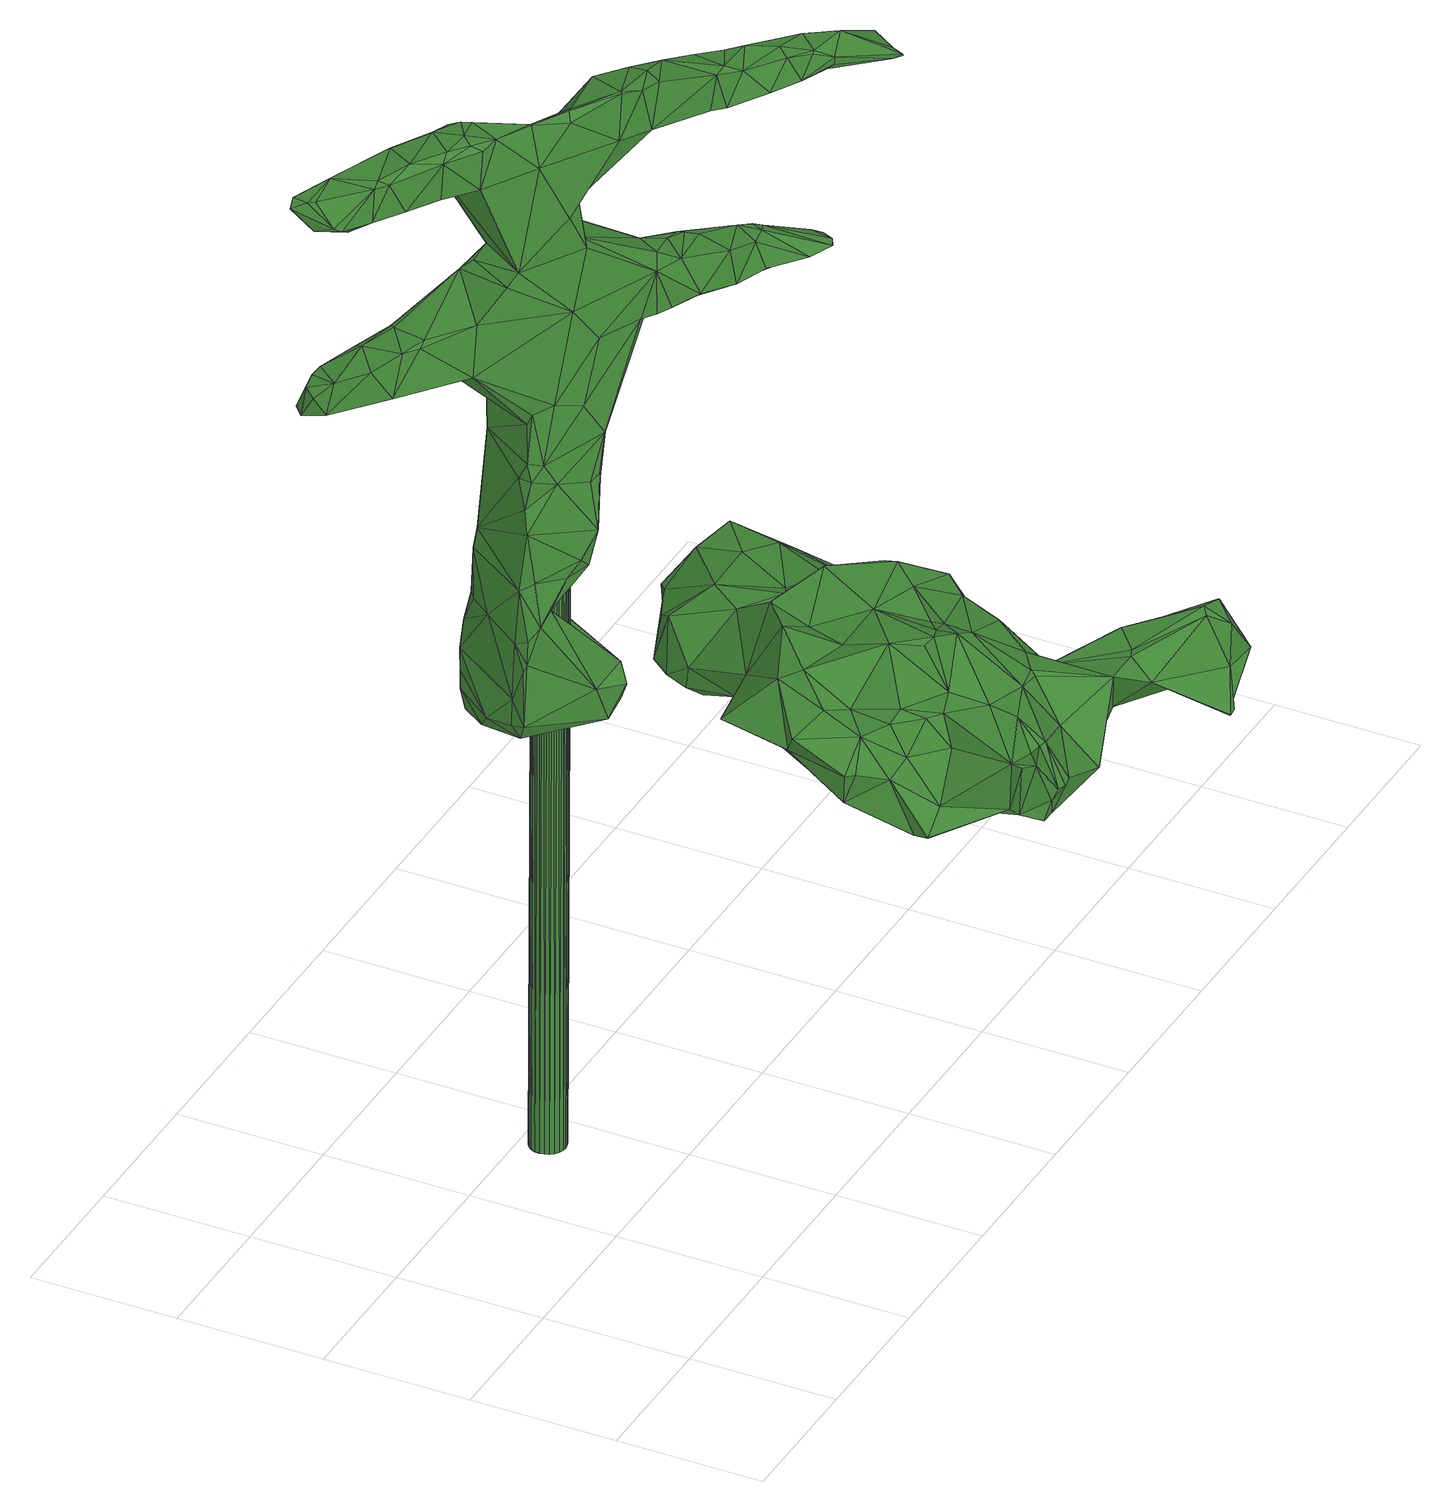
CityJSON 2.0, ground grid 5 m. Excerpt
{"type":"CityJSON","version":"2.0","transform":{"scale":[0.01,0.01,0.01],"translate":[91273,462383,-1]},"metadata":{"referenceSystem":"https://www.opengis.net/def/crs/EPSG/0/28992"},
"CityObjects":{
"tree1":{"type":"SolitaryVegetationObject","attributes":{"gtid":24,"crown_width_m":8.72,"crown_median_z":31.21,"trunk_H_m":31.46,"trunk_DBH_m":1.21,"trunk_radius_m":0.606,"trunk_base_height_m":-0.25,"original_gtid":"24"},"geometry":[{"type":"Solid","lod":"3","boundaries":[[[[0,1,2]],[[3,4,5]],[[6,7,8]],[[9,10,11]],[[12,9,11]],[[13,14,15]],[[16,17,18]],[[17,6,18]],[[19,20,21]],[[22,23,24]],[[25,26,27]],[[28,29,30]],[[31,32,33]],[[34,35,36]],[[37,34,36]],[[38,39,40]],[[41,42,43]],[[44,45,46]],[[21,47,19]],[[48,49,50]],[[51,52,53]],[[54,55,56]],[[57,58,59]],[[60,61,62]],[[56,63,64]],[[65,66,67]],[[41,35,42]],[[68,69,70]],[[26,29,71]],[[13,15,72]],[[73,74,75]],[[74,73,76]],[[2,1,46]],[[77,43,78]],[[77,79,43]],[[80,81,82]],[[83,84,50]],[[30,29,85]],[[86,87,15]],[[88,89,90]],[[79,91,92]],[[93,94,95]],[[96,97,98]],[[99,8,83]],[[100,101,102]],[[103,35,41]],[[98,28,104]],[[34,43,42]],[[105,106,72]],[[107,108,109]],[[110,111,112]],[[113,114,115]],[[116,117,51]],[[118,119,120]],[[121,122,123]],[[121,123,48]],[[124,125,126]],[[126,80,82]],[[127,48,84]],[[57,59,53]],[[33,32,1]],[[128,19,47]],[[129,130,64]],[[131,130,116]],[[132,68,133]],[[134,85,135]],[[136,137,138]],[[18,139,137]],[[111,82,140]],[[141,142,69]],[[143,47,21]],[[144,12,11]],[[140,112,111]],[[8,145,146]],[[147,145,8]],[[15,105,72]],[[148,149,150]],[[63,151,152]],[[101,146,145]],[[153,119,154]],[[85,29,26]],[[155,153,156]],[[126,125,157]],[[8,146,158]],[[159,120,119]],[[160,161,162]],[[163,164,165]],[[166,150,149]],[[167,168,169]],[[67,161,170]],[[171,172,173]],[[92,173,172]],[[82,124,126]],[[79,174,91]],[[125,175,157]],[[176,177,178]],[[0,179,33]],[[168,180,181]],[[86,14,113]],[[113,14,13]],[[182,94,15]],[[183,67,170]],[[94,93,105]],[[50,99,83]],[[93,95,184]],[[185,130,131]],[[64,130,185]],[[48,50,84]],[[100,139,18]],[[15,94,105]],[[129,64,186]],[[147,187,145]],[[188,189,190]],[[171,191,192]],[[161,160,193]],[[151,99,50]],[[151,194,99]],[[8,7,83]],[[25,85,26]],[[195,108,107]],[[166,149,196]],[[81,140,82]],[[109,108,197]],[[51,185,131]],[[198,151,63]],[[199,195,200]],[[16,177,201]],[[190,149,202]],[[109,28,98]],[[21,203,143]],[[92,204,173]],[[173,204,205]],[[174,77,206]],[[52,175,53]],[[182,87,119]],[[182,119,118]],[[207,208,205]],[[162,20,19]],[[209,97,96]],[[90,89,74]],[[196,210,166]],[[211,164,40]],[[92,91,207]],[[94,120,212]],[[94,118,120]],[[174,79,77]],[[92,172,79]],[[212,95,94]],[[213,38,169]],[[207,91,174]],[[214,215,39]],[[216,51,117]],[[51,216,52]],[[37,217,34]],[[154,119,87]],[[74,218,90]],[[146,100,158]],[[39,215,211]],[[183,219,67]],[[158,100,6]],[[17,201,220]],[[188,112,140]],[[83,7,221]],[[51,131,116]],[[151,50,152]],[[222,133,223]],[[135,85,25]],[[224,44,32]],[[197,71,225]],[[226,227,62]],[[73,75,228]],[[226,229,227]],[[24,230,203]],[[70,231,68]],[[130,232,116]],[[229,163,76]],[[23,233,234]],[[22,233,23]],[[235,214,5]],[[236,218,74]],[[237,121,127]],[[149,190,238]],[[149,238,196]],[[71,197,134]],[[69,142,184]],[[182,15,87]],[[196,238,239]],[[87,86,113]],[[160,128,193]],[[213,240,241]],[[55,242,243]],[[188,140,81]],[[244,184,95]],[[188,81,80]],[[234,0,40]],[[87,245,154]],[[93,106,105]],[[212,120,159]],[[210,122,121]],[[176,36,187]],[[23,246,24]],[[12,246,23]],[[208,217,173]],[[226,55,54]],[[64,63,186]],[[152,186,63]],[[84,221,127]],[[241,240,223]],[[9,54,10]],[[203,230,247]],[[203,247,143]],[[248,249,250]],[[108,250,249]],[[251,175,125]],[[199,104,28]],[[174,206,252]],[[12,144,246]],[[61,195,107]],[[227,229,76]],[[23,226,12]],[[23,229,226]],[[76,163,74]],[[96,242,253]],[[169,88,167]],[[167,88,90]],[[147,8,194]],[[99,194,8]],[[136,176,178]],[[136,178,137]],[[198,194,151]],[[147,194,198]],[[239,238,232]],[[104,254,98]],[[168,240,213]],[[181,240,168]],[[133,222,132]],[[102,101,255]],[[27,135,25]],[[67,66,161]],[[161,66,22]],[[234,40,164]],[[168,213,169]],[[248,256,30]],[[248,30,85]],[[128,247,193]],[[241,38,213]],[[241,231,38]],[[39,38,231]],[[217,208,78]],[[40,257,2]],[[40,2,169]],[[26,71,27]],[[27,71,135]],[[135,71,134]],[[188,80,189]],[[185,150,54]],[[134,249,85]],[[235,168,167]],[[235,167,90]],[[249,248,85]],[[30,256,195]],[[171,173,217]],[[72,141,132]],[[52,189,80]],[[177,147,198]],[[193,170,161]],[[90,218,235]],[[236,235,218]],[[40,169,38]],[[258,58,57]],[[217,37,171]],[[29,225,71]],[[110,124,111]],[[19,128,160]],[[111,124,82]],[[259,124,110]],[[70,3,214]],[[40,39,211]],[[79,172,192]],[[179,11,31]],[[65,11,179]],[[260,222,261]],[[14,86,15]],[[224,254,104]],[[262,254,224]],[[96,98,254]],[[241,223,133]],[[243,63,56]],[[109,29,28]],[[124,259,125]],[[30,195,199]],[[198,201,177]],[[30,199,28]],[[43,79,41]],[[138,37,136]],[[36,136,37]],[[46,45,88]],[[88,45,89]],[[44,89,45]],[[127,221,263]],[[130,122,232]],[[46,88,169]],[[104,199,224]],[[264,265,107]],[[2,46,169]],[[78,266,217]],[[34,217,266]],[[195,250,108]],[[256,250,195]],[[207,204,92]],[[62,55,226]],[[263,262,32]],[[263,32,31]],[[176,187,147]],[[267,166,237]],[[173,205,208]],[[100,146,101]],[[207,205,204]],[[48,127,121]],[[248,250,256]],[[95,212,159]],[[67,219,11]],[[181,155,240]],[[66,268,22]],[[19,160,162]],[[235,180,168]],[[31,33,179]],[[144,11,219]],[[180,4,269]],[[177,176,147]],[[37,191,171]],[[181,270,271]],[[165,272,163]],[[206,77,78]],[[21,20,203]],[[70,214,39]],[[39,231,70]],[[24,203,20]],[[273,24,20]],[[34,266,43]],[[78,43,266]],[[183,170,193]],[[249,197,108]],[[134,197,249]],[[5,180,235]],[[257,0,2]],[[40,0,257]],[[129,123,130]],[[100,18,6]],[[137,178,18]],[[224,32,262]],[[138,191,37]],[[36,176,136]],[[143,247,47]],[[47,247,128]],[[70,244,3]],[[214,3,5]],[[274,97,209]],[[103,41,192]],[[79,192,41]],[[267,275,166]],[[54,275,10]],[[150,275,54]],[[243,198,63]],[[220,201,243]],[[201,198,243]],[[132,141,68]],[[69,68,141]],[[206,78,252]],[[208,252,78]],[[211,165,164]],[[211,215,165]],[[259,110,276]],[[259,276,277]],[[267,263,275]],[[62,61,265]],[[107,265,61]],[[193,247,183]],[[183,247,230]],[[197,225,109]],[[29,109,225]],[[239,232,122]],[[122,210,239]],[[216,189,52]],[[267,237,127]],[[58,150,185]],[[196,239,210]],[[179,268,65]],[[83,221,84]],[[35,187,36]],[[219,278,144]],[[264,107,109]],[[258,57,251]],[[180,5,4]],[[265,274,209]],[[264,274,265]],[[11,65,67]],[[192,172,171]],[[251,125,277]],[[259,277,125]],[[53,59,51]],[[51,59,185]],[[58,185,59]],[[180,269,181]],[[113,13,114]],[[24,278,230]],[[246,278,24]],[[144,278,246]],[[230,278,183]],[[11,275,31]],[[10,275,11]],[[190,202,277]],[[166,275,150]],[[181,269,270]],[[227,73,62]],[[263,267,127]],[[126,175,80]],[[52,80,175]],[[68,279,133]],[[133,279,280]],[[31,275,263]],[[70,281,244]],[[70,69,281]],[[122,130,123]],[[35,103,187]],[[7,6,17]],[[278,219,183]],[[258,251,277]],[[202,258,277]],[[16,201,17]],[[152,49,186]],[[50,49,152]],[[186,49,129]],[[158,6,8]],[[177,16,178]],[[251,57,53]],[[155,271,282]],[[18,178,16]],[[22,268,233]],[[221,7,220]],[[166,210,237]],[[153,155,119]],[[181,271,155]],[[76,73,227]],[[262,263,96]],[[263,221,220]],[[68,231,279]],[[119,155,159]],[[222,223,261]],[[118,94,182]],[[115,245,113]],[[244,281,184]],[[184,281,69]],[[161,273,162]],[[22,273,161]],[[234,164,283]],[[234,283,23]],[[23,283,229]],[[174,252,207]],[[207,252,208]],[[163,283,164]],[[229,283,163]],[[179,0,268]],[[0,233,268]],[[199,200,60]],[[209,253,265]],[[96,253,209]],[[199,60,228]],[[75,44,224]],[[75,89,44]],[[75,74,89]],[[200,284,60]],[[60,284,61]],[[200,195,284]],[[61,284,195]],[[157,175,126]],[[265,253,62]],[[75,224,228]],[[224,199,228]],[[24,273,22]],[[7,17,220]],[[64,185,54]],[[64,54,56]],[[238,117,232]],[[238,216,117]],[[232,117,116]],[[54,9,226]],[[226,9,12]],[[258,148,58]],[[202,148,258]],[[149,148,202]],[[235,272,214]],[[236,272,235]],[[162,273,20]],[[163,272,74]],[[74,272,236]],[[215,272,165]],[[215,214,272]],[[263,243,242]],[[263,242,96]],[[233,0,234]],[[210,121,237]],[[184,142,93]],[[133,280,241]],[[155,282,159]],[[96,254,262]],[[87,113,245]],[[141,93,142]],[[243,56,55]],[[261,153,154]],[[156,153,261]],[[261,154,245]],[[141,106,93]],[[156,261,223]],[[148,150,58]],[[220,243,263]],[[49,123,129]],[[48,123,49]],[[231,280,279]],[[241,280,231]],[[62,228,60]],[[62,73,228]],[[138,139,102]],[[137,139,138]],[[46,1,44]],[[32,44,1]],[[53,175,251]],[[282,270,269]],[[95,269,244]],[[159,269,95]],[[282,269,159]],[[66,65,268]],[[244,269,4]],[[3,244,4]],[[282,271,270]],[[55,62,242]],[[253,242,62]],[[112,276,110]],[[112,188,276]],[[192,255,103]],[[191,255,192]],[[187,103,255]],[[145,255,101]],[[187,255,145]],[[191,102,255]],[[191,138,102]],[[141,72,106]],[[260,261,245]],[[115,260,245]],[[115,222,260]],[[155,223,240]],[[156,223,155]],[[102,139,100]],[[188,190,276]],[[277,276,190]],[[33,1,0]],[[216,238,190]],[[34,42,35]],[[98,97,109]],[[274,264,97]],[[109,97,264]],[[216,190,189]],[[72,114,13]],[[132,114,72]],[[222,115,114]],[[222,114,132]],[[285,286,287]],[[285,287,288]],[[288,287,289]],[[288,289,290]],[[287,286,291]],[[287,291,289]],[[289,291,292]],[[289,292,290]],[[291,286,293]],[[291,293,292]],[[292,293,294]],[[292,294,290]],[[293,286,295]],[[293,295,294]],[[294,295,296]],[[294,296,290]],[[295,286,297]],[[295,297,296]],[[296,297,298]],[[296,298,290]],[[297,286,299]],[[297,299,298]],[[298,299,300]],[[298,300,290]],[[299,286,301]],[[299,301,300]],[[300,301,302]],[[300,302,290]],[[301,286,303]],[[301,303,302]],[[302,303,304]],[[302,304,290]],[[303,286,305]],[[303,305,304]],[[304,305,306]],[[304,306,290]],[[305,286,307]],[[305,307,306]],[[306,307,308]],[[306,308,290]],[[307,286,309]],[[307,309,308]],[[308,309,310]],[[308,310,290]],[[309,286,311]],[[309,311,310]],[[310,311,312]],[[310,312,290]],[[311,286,313]],[[311,313,312]],[[312,313,314]],[[312,314,290]],[[313,286,315]],[[313,315,314]],[[314,315,316]],[[314,316,290]],[[315,286,317]],[[315,317,316]],[[316,317,318]],[[316,318,290]],[[317,286,319]],[[317,319,318]],[[318,319,320]],[[318,320,290]],[[319,286,321]],[[319,321,320]],[[320,321,322]],[[320,322,290]],[[321,286,323]],[[321,323,322]],[[322,323,324]],[[322,324,290]],[[323,286,325]],[[323,325,324]],[[324,325,326]],[[324,326,290]],[[325,286,327]],[[325,327,326]],[[326,327,328]],[[326,328,290]],[[327,286,329]],[[327,329,328]],[[328,329,330]],[[328,330,290]],[[329,286,331]],[[329,331,330]],[[330,331,332]],[[330,332,290]],[[331,286,333]],[[331,333,332]],[[332,333,334]],[[332,334,290]],[[333,286,285]],[[333,285,334]],[[334,285,288]],[[334,288,290]]]]}]},
"tree2":{"type":"SolitaryVegetationObject","attributes":{"gtid":105,"crown_width_m":14.62,"crown_median_z":2.3,"trunk_H_m":2.72,"trunk_DBH_m":0.386,"trunk_radius_m":0.193,"trunk_base_height_m":-0.42,"original_gtid":"106"},"geometry":[{"type":"Solid","lod":"3","boundaries":[[[[335,336,337]],[[338,339,340]],[[341,342,343]],[[341,343,338]],[[344,345,346]],[[347,348,349]],[[350,349,348]],[[351,352,353]],[[354,355,356]],[[357,358,359]],[[360,361,362]],[[363,364,365]],[[366,367,368]],[[369,343,342]],[[370,340,371]],[[369,351,353]],[[369,353,372]],[[373,336,374]],[[375,376,377]],[[378,379,380]],[[381,382,383]],[[384,385,386]],[[387,388,389]],[[390,391,392]],[[393,394,395]],[[371,340,373]],[[380,396,377]],[[397,396,380]],[[398,399,400]],[[401,402,367]],[[403,355,354]],[[404,370,405]],[[406,407,350]],[[408,401,409]],[[410,351,342]],[[411,412,413]],[[414,403,415]],[[416,417,418]],[[419,420,421]],[[422,413,412]],[[346,398,423]],[[424,425,388]],[[382,426,427]],[[428,360,429]],[[428,429,357]],[[358,357,429]],[[358,429,362]],[[371,374,362]],[[373,374,371]],[[362,430,358]],[[430,359,358]],[[431,422,432]],[[433,434,435]],[[436,437,438]],[[439,440,354]],[[441,423,437]],[[436,441,437]],[[354,440,442]],[[362,429,360]],[[426,419,443]],[[444,350,348]],[[444,348,445]],[[399,446,400]],[[411,447,412]],[[447,411,448]],[[342,351,369]],[[389,449,450]],[[418,356,451]],[[342,395,394]],[[434,380,452]],[[433,378,434]],[[453,450,454]],[[378,349,379]],[[398,365,455]],[[454,456,457]],[[381,383,385]],[[385,383,386]],[[423,398,437]],[[458,351,410]],[[385,441,381]],[[340,404,338]],[[364,363,459]],[[460,461,439]],[[443,419,421]],[[457,456,376]],[[387,389,462]],[[463,464,368]],[[382,427,465]],[[411,466,467]],[[383,382,465]],[[383,465,386]],[[409,401,341]],[[465,427,468]],[[339,338,343]],[[469,467,470]],[[366,471,472]],[[435,452,473]],[[434,452,435]],[[468,427,426]],[[474,341,338]],[[340,339,373]],[[448,347,447]],[[475,402,408]],[[438,424,476]],[[388,476,424]],[[426,443,468]],[[477,377,456]],[[376,456,377]],[[478,367,402]],[[343,369,339]],[[465,384,386]],[[468,384,465]],[[397,407,438]],[[436,438,407]],[[350,444,479]],[[410,342,394]],[[431,432,480]],[[392,416,480]],[[470,394,481]],[[449,389,388]],[[449,388,482]],[[455,425,438]],[[364,425,455]],[[415,408,483]],[[475,408,415]],[[373,339,336]],[[377,484,380]],[[375,377,396]],[[359,485,357]],[[370,371,361]],[[370,361,360]],[[486,435,473]],[[460,439,487]],[[484,452,380]],[[488,452,484]],[[473,452,488]],[[371,362,361]],[[381,441,489]],[[418,451,490]],[[491,490,451]],[[353,492,372]],[[419,489,420]],[[426,489,419]],[[472,471,470]],[[367,366,472]],[[472,481,367]],[[356,355,451]],[[457,462,454]],[[387,462,457]],[[493,414,494]],[[423,385,346]],[[441,385,423]],[[384,346,385]],[[375,387,376]],[[335,495,336]],[[368,464,366]],[[470,481,472]],[[496,494,370]],[[424,438,425]],[[497,433,435]],[[413,422,485]],[[490,485,422]],[[482,440,449]],[[409,498,483]],[[474,498,409]],[[418,490,431]],[[376,387,457]],[[499,450,488]],[[380,434,378]],[[466,500,470]],[[398,438,437]],[[493,496,491]],[[335,352,495]],[[356,418,417]],[[341,395,342]],[[397,379,349]],[[392,480,390]],[[404,405,474]],[[366,464,471]],[[346,384,344]],[[500,501,458]],[[344,384,345]],[[384,468,345]],[[415,483,414]],[[409,341,474]],[[433,502,378]],[[447,378,502]],[[503,450,461]],[[485,359,504]],[[463,479,464]],[[463,399,479]],[[390,480,505]],[[500,458,410]],[[471,444,469]],[[468,406,345]],[[393,481,394]],[[470,410,394]],[[408,402,401]],[[481,401,367]],[[338,404,474]],[[479,471,464]],[[445,469,444]],[[399,350,479]],[[466,504,500]],[[411,413,504]],[[470,471,469]],[[470,500,410]],[[479,444,471]],[[432,422,506]],[[380,379,397]],[[395,341,393]],[[418,431,480]],[[418,480,416]],[[391,507,392]],[[392,507,416]],[[368,478,463]],[[368,367,478]],[[487,508,460]],[[396,397,438]],[[420,436,421]],[[340,370,404]],[[398,455,438]],[[509,430,362]],[[420,489,436]],[[441,436,489]],[[372,492,369]],[[390,510,391]],[[422,412,506]],[[475,400,446]],[[475,446,478]],[[478,446,463]],[[490,422,431]],[[345,406,398]],[[483,498,414]],[[505,480,432]],[[336,509,374]],[[362,374,509]],[[488,484,499]],[[505,511,390]],[[482,459,512]],[[364,459,482]],[[504,430,501]],[[403,354,513]],[[430,504,359]],[[353,337,492]],[[435,486,510]],[[435,510,390]],[[369,492,339]],[[339,492,336]],[[438,476,396]],[[360,496,370]],[[428,496,360]],[[490,491,496]],[[490,496,428]],[[405,498,474]],[[390,511,435]],[[503,461,460]],[[341,401,393]],[[493,494,496]],[[408,409,483]],[[510,486,514]],[[336,492,337]],[[515,363,475]],[[477,456,484]],[[455,365,364]],[[377,477,484]],[[443,516,468]],[[389,450,453]],[[415,515,475]],[[345,398,346]],[[399,398,350]],[[406,350,398]],[[454,450,499]],[[493,491,414]],[[415,403,515]],[[352,335,337]],[[352,337,353]],[[461,450,449]],[[381,489,382]],[[499,484,454]],[[456,454,484]],[[488,486,473]],[[449,440,461]],[[466,411,504]],[[485,504,413]],[[357,485,428]],[[490,428,485]],[[463,446,399]],[[488,514,486]],[[450,514,488]],[[497,435,511]],[[497,511,505]],[[432,506,505]],[[495,352,458]],[[387,476,388]],[[387,375,476]],[[396,476,375]],[[351,458,352]],[[460,508,503]],[[398,400,365]],[[475,363,400]],[[403,414,517]],[[365,400,363]],[[451,355,517]],[[507,518,417]],[[458,501,430]],[[364,388,425]],[[491,451,517]],[[491,517,414]],[[403,517,355]],[[509,336,495]],[[507,508,487]],[[507,487,518]],[[448,348,347]],[[382,489,426]],[[475,478,402]],[[414,498,494]],[[466,470,467]],[[445,467,469]],[[448,467,445]],[[411,467,448]],[[405,494,498]],[[356,417,518]],[[481,393,401]],[[350,407,519]],[[350,519,349]],[[349,519,397]],[[407,397,519]],[[406,516,407]],[[407,516,436]],[[468,516,406]],[[421,516,443]],[[436,516,421]],[[439,518,487]],[[497,502,433]],[[412,502,506]],[[505,502,497]],[[506,502,505]],[[412,447,502]],[[439,461,440]],[[388,364,482]],[[354,518,439]],[[354,356,518]],[[507,417,416]],[[508,507,510]],[[458,430,495]],[[391,510,507]],[[378,447,520]],[[378,520,349]],[[347,349,520]],[[347,520,447]],[[509,495,430]],[[510,514,508]],[[370,494,405]],[[504,501,500]],[[521,512,459]],[[453,454,462]],[[453,462,389]],[[515,459,363]],[[521,459,515]],[[512,403,513]],[[508,514,503]],[[503,514,450]],[[445,348,448]],[[482,512,513]],[[354,442,513]],[[440,513,442]],[[440,482,513]],[[521,403,512]],[[521,515,403]],[[522,523,524]],[[522,524,525]],[[525,524,526]],[[525,526,527]],[[524,523,528]],[[524,528,526]],[[526,528,529]],[[526,529,527]],[[528,523,530]],[[528,530,529]],[[529,530,531]],[[529,531,527]],[[530,523,532]],[[530,532,531]],[[531,532,533]],[[531,533,527]],[[532,523,534]],[[532,534,533]],[[533,534,535]],[[533,535,527]],[[534,523,536]],[[534,536,535]],[[535,536,537]],[[535,537,527]],[[536,523,538]],[[536,538,537]],[[537,538,539]],[[537,539,527]],[[538,523,540]],[[538,540,539]],[[539,540,541]],[[539,541,527]],[[540,523,542]],[[540,542,541]],[[541,542,543]],[[541,543,527]],[[542,523,544]],[[542,544,543]],[[543,544,545]],[[543,545,527]],[[544,523,546]],[[544,546,545]],[[545,546,547]],[[545,547,527]],[[546,523,548]],[[546,548,547]],[[547,548,549]],[[547,549,527]],[[548,523,550]],[[548,550,549]],[[549,550,551]],[[549,551,527]],[[550,523,552]],[[550,552,551]],[[551,552,553]],[[551,553,527]],[[552,523,554]],[[552,554,553]],[[553,554,555]],[[553,555,527]],[[554,523,556]],[[554,556,555]],[[555,556,557]],[[555,557,527]],[[556,523,558]],[[556,558,557]],[[557,558,559]],[[557,559,527]],[[558,523,560]],[[558,560,559]],[[559,560,561]],[[559,561,527]],[[560,523,562]],[[560,562,561]],[[561,562,563]],[[561,563,527]],[[562,523,564]],[[562,564,563]],[[563,564,565]],[[563,565,527]],[[564,523,566]],[[564,566,565]],[[565,566,567]],[[565,567,527]],[[566,523,568]],[[566,568,567]],[[567,568,569]],[[567,569,527]],[[568,523,570]],[[568,570,569]],[[569,570,571]],[[569,571,527]],[[570,523,522]],[[570,522,571]],[[571,522,525]],[[571,525,527]]]]}]}
},
"vertices":[
[755,1070,2873],[933,974,2885],[812,1065,2762],[607,830,2294],[702,767,2277],[740,738,2329],[1222,717,3759],[1136,781,3750],[1222,703,3890],[585,914,3372],[684,1078,3366],[660,1113,3338],[494,973,3271],[738,1151,1735],[771,1150,1642],[655,1036,1687],[1198,644,3740],[1191,701,3743],[1323,634,3742],[104,1393,3084],[120,1288,3081],[58,1354,3088],[401,1226,3043],[471,974,3092],[260,1142,3090],[1680,381,3078],[1661,432,3031],[1666,416,3086],[1405,621,3100],[1469,568,3101],[1434,583,3078],[789,1048,3284],[965,942,3073],[818,1038,3039],[1511,370,3740],[1479,404,3833],[1397,421,3749],[1495,403,3736],[790,1093,2335],[760,1103,2328],[736,1057,2725],[1566,356,3823],[1555,354,3818],[1607,306,3790],[964,879,2811],[976,904,2777],[977,943,2784],[89,1352,3173],[847,824,3903],[818,819,3911],[958,713,3931],[419,1049,3886],[269,1157,3867],[310,1122,3755],[628,895,3407],[828,764,3418],[774,795,3549],[305,1155,3743],[449,1075,3747],[414,1055,3756],[1091,603,3090],[1169,545,3110],[1044,632,3241],[944,710,3758],[696,859,3761],[559,1175,3227],[480,1219,3092],[429,1234,3231],[651,1013,2101],[587,889,2069],[579,870,2273],[1513,505,3169],[634,1009,1732],[987,658,3092],[846,709,2746],[1020,663,3084],[778,749,2871],[1754,149,3760],[1737,170,3747],[1710,336,3816],[233,1191,3863],[110,1330,3849],[117,1272,3764],[1122,765,3907],[1021,840,3910],[1656,430,3028],[772,1128,1649],[843,1089,1747],[982,891,2648],[918,815,2750],[866,736,2560],[1833,283,3757],[1823,317,3750],[551,838,1799],[805,678,1725],[759,696,1855],[1161,749,3258],[1277,680,3233],[1278,685,3225],[1124,705,3910],[1343,630,3756],[1403,581,3856],[1450,565,3764],[1511,446,3843],[1286,709,3105],[570,860,1740],[581,897,1768],[1285,502,3212],[1393,468,3188],[1438,555,3199],[113,1409,3839],[73,1399,3826],[109,1406,3844],[796,1140,1690],[748,1156,1794],[823,1117,1734],[519,1005,3906],[461,1056,3905],[893,682,1744],[1034,890,1807],[896,679,1748],[804,988,3765],[632,1057,3910],[706,896,3907],[106,1334,3742],[170,1250,3725],[132,1252,3749],[916,935,3772],[149,1362,3182],[701,890,3908],[586,951,3906],[537,972,3886],[746,1156,1877],[751,1144,1986],[1623,321,3081],[1655,339,3083],[1359,489,3734],[1362,600,3742],[1473,539,3741],[1365,609,3745],[95,1352,3848],[594,901,1857],[568,851,1989],[55,1312,3163],[384,1094,3248],[1301,531,3872],[1324,645,3868],[1255,533,3866],[470,1145,3741],[498,1191,3756],[563,1134,3740],[1025,673,3907],[956,707,3927],[1081,957,1793],[1076,954,1789],[1041,951,1892],[1036,973,1870],[146,1246,3742],[1278,679,3858],[891,679,1885],[140,1387,3093],[299,1318,3093],[157,1358,3084],[656,824,2702],[623,865,2714],[624,849,2650],[616,1111,3753],[999,921,2451],[1032,940,2306],[1004,966,2504],[309,1298,3208],[1640,434,3744],[1688,395,3796],[1728,353,3740],[1771,189,3761],[219,1191,3749],[1278,508,3739],[1238,547,3740],[1312,620,3741],[643,1134,3092],[779,732,2291],[976,970,2219],[819,903,1844],[304,1270,3220],[569,838,2013],[522,975,3752],[807,807,3877],[1341,486,3844],[224,1337,3866],[264,1196,3874],[419,1230,3892],[1515,520,3738],[1627,427,3828],[193,1356,3187],[1091,648,3905],[1298,486,3086],[599,1122,3903],[1461,483,3187],[1055,655,3748],[1271,662,3066],[1218,582,3072],[1089,662,3742],[398,1247,3746],[92,1286,3087],[1820,316,3745],[1802,295,3743],[1754,145,3755],[1835,280,3751],[1749,248,3738],[1215,680,3247],[639,1085,3888],[636,899,2647],[867,646,1826],[926,1015,2269],[592,848,2476],[606,865,2556],[361,1132,3897],[1602,330,3741],[826,719,2604],[411,1212,3241],[1100,774,3746],[1039,843,3757],[865,1084,1857],[938,1015,1913],[1237,740,3093],[1477,523,3189],[769,780,3213],[839,726,3092],[1046,631,3084],[697,808,2904],[204,1189,3206],[746,1110,2261],[550,1042,3916],[500,1106,3082],[644,877,2845],[796,709,2417],[797,735,2584],[790,1011,3753],[533,1142,3908],[612,1085,3916],[979,980,2218],[796,1106,2128],[859,799,3430],[867,812,3563],[599,806,2145],[845,1095,1750],[352,1095,3234],[113,1268,3199],[1490,416,3072],[1543,359,3077],[1406,439,3093],[270,1177,3742],[1771,189,3753],[1116,668,3259],[1165,777,3221],[1466,542,3846],[1385,468,3078],[788,1075,2758],[394,1189,3741],[199,1350,3742],[859,1081,1797],[946,1026,1851],[1088,840,3230],[940,926,3432],[1297,613,3232],[1132,593,3248],[1609,308,3760],[816,1000,3578],[581,1162,3084],[653,799,2179],[650,957,2077],[934,1010,1915],[693,797,2620],[250,1215,3083],[1274,653,3242],[738,1061,3402],[226,1341,3862],[346,1284,3750],[304,1132,3232],[727,1098,2087],[760,1123,2088],[578,838,2094],[833,818,1856],[641,856,2886],[1186,568,3084],[901,902,75],[840,902,75],[898,918,75],[892,884,3221],[890,900,3222],[831,884,3221],[892,933,75],[883,914,3222],[883,945,75],[874,927,3222],[870,955,75],[861,936,3222],[855,961,75],[847,942,3222],[840,962,75],[831,944,3222],[824,960,75],[815,942,3222],[809,954,75],[801,936,3221],[797,945,75],[788,926,3221],[787,932,75],[779,914,3221],[781,917,75],[773,899,3221],[779,902,75],[771,883,3221],[782,886,75],[773,868,3221],[788,871,75],[779,853,3221],[797,859,75],[789,841,3221],[810,849,75],[801,831,3221],[825,843,75],[816,825,3221],[840,841,75],[832,823,3221],[856,844,75],[847,825,3221],[871,850,75],[862,831,3221],[883,859,75],[874,841,3221],[893,872,75],[884,854,3221],[899,887,75],[890,868,3221],
[3474,1768,225],[3437,1773,244],[3529,1776,217],[3609,1663,471],[3577,1708,407],[3471,1708,444],[3612,1430,434],[3662,1537,221],[3611,1691,412],[3826,370,347],[3755,412,298],[3711,378,402],[3347,717,369],[3445,720,326],[3297,576,183],[3475,598,239],[3614,1614,181],[3548,1736,200],[3625,1795,185],[3034,834,614],[3017,982,575],[2843,1030,573],[3071,1545,216],[3108,1600,208],[3106,1501,182],[3157,1648,398],[3200,1691,362],[3169,1702,216],[3430,779,569],[3248,655,580],[3435,657,513],[3715,936,247],[3720,1016,352],[3734,946,356],[3633,1755,213],[3256,1538,486],[3338,1751,354],[3628,1795,189],[3374,1780,344],[3369,1772,280],[3042,224,297],[3009,217,292],[2983,251,197],[3089,623,197],[3193,468,202],[3074,388,148],[3860,75,419],[3957,59,278],[3923,149,448],[3861,350,347],[3839,158,470],[3928,157,444],[3032,296,415],[3194,456,474],[3041,397,470],[2676,809,252],[2674,768,366],[2655,795,362],[3585,1315,324],[3644,1401,183],[3638,1455,231],[3253,225,209],[3310,292,172],[3480,511,365],[3554,668,282],[3478,695,399],[3619,1164,383],[3638,983,417],[3192,963,607],[3475,1553,470],[3375,1356,457],[3606,378,194],[3570,336,208],[3492,1022,437],[3539,1208,436],[3642,1402,178],[3197,1074,172],[3111,953,197],[3101,1199,163],[3281,1176,649],[3433,1001,626],[2627,959,468],[2761,919,507],[2810,1101,538],[3751,12,186],[3712,4,192],[3714,7,188],[2940,1161,250],[3631,302,390],[3290,461,452],[3298,479,464],[3777,31,198],[3925,95,239],[3065,1533,296],[3104,1626,221],[3214,1496,162],[2738,1259,387],[2793,1132,338],[2907,681,175],[2943,542,172],[2702,581,184],[3581,209,330],[3600,288,390],[3469,284,395],[2850,700,525],[2989,607,532],[3820,140,452],[3117,753,580],[3750,45,187],[3536,863,197],[3490,882,222],[3515,775,368],[3176,844,198],[3358,933,347],[3031,487,494],[2832,313,448],[2970,1163,619],[2849,483,219],[2963,313,408],[2868,247,439],[3384,541,460],[2936,229,277],[2971,223,299],[3435,1561,175],[3251,753,581],[2853,616,513],[2895,577,517],[3000,302,417],[3690,881,286],[3700,893,245],[3979,96,274],[3426,1211,224],[3434,1032,246],[3826,189,189],[3523,942,168],[3630,1139,201],[3652,1006,171],[3675,1114,218],[2683,523,201],[3560,1470,479],[3499,859,583],[3241,351,333],[2918,245,208],[3682,920,399],[3570,829,220],[2664,994,398],[3666,1133,282],[3181,673,611],[3438,1048,613],[2868,306,242],[3022,1349,271],[2680,523,205],[2796,710,496],[2860,333,259],[3834,67,279],[2977,1292,396],[3101,1272,595],[3569,1790,223],[3282,1312,477],[3310,1324,486],[3412,1602,189],[3181,1426,476],[2821,770,183],[3432,1244,503],[2829,277,445],[3459,1324,198],[3359,1426,188],[2986,813,309],[2871,537,417],[3220,1265,194],[2771,890,213],[2897,1013,271],[2736,781,465],[2779,644,405],[3326,1611,224],[2724,676,346],[2721,786,221],[3208,759,582],[3149,737,599],[2772,529,263],[3357,910,606],[3735,192,230],[3064,1119,572],[2829,862,486],[3342,485,282],[3160,664,244],[3262,803,565],[3309,903,59],[3290,902,58],[3308,908,60],[3291,883,332],[3290,888,332],[3271,881,330],[3306,913,60],[3287,892,332],[3302,916,60],[3284,896,332],[3298,919,60],[3280,898,332],[3293,921,60],[3275,900,332],[3288,921,59],[3270,900,332],[3284,920,59],[3265,899,331],[3279,918,58],[3261,897,331],[3275,915,58],[3257,894,330],[3273,910,57],[3254,890,330],[3271,906,57],[3252,885,329],[3271,901,57],[3252,880,329],[3272,896,56],[3253,875,329],[3274,891,56],[3255,871,328],[3277,888,56],[3259,867,328],[3282,885,56],[3263,864,328],[3286,883,56],[3268,862,329],[3291,883,57],[3273,862,329],[3296,884,57],[3278,863,329],[3301,886,58],[3282,865,330],[3305,889,58],[3286,869,330],[3307,894,59],[3289,873,331],[3309,898,59],[3290,878,331]
]}
